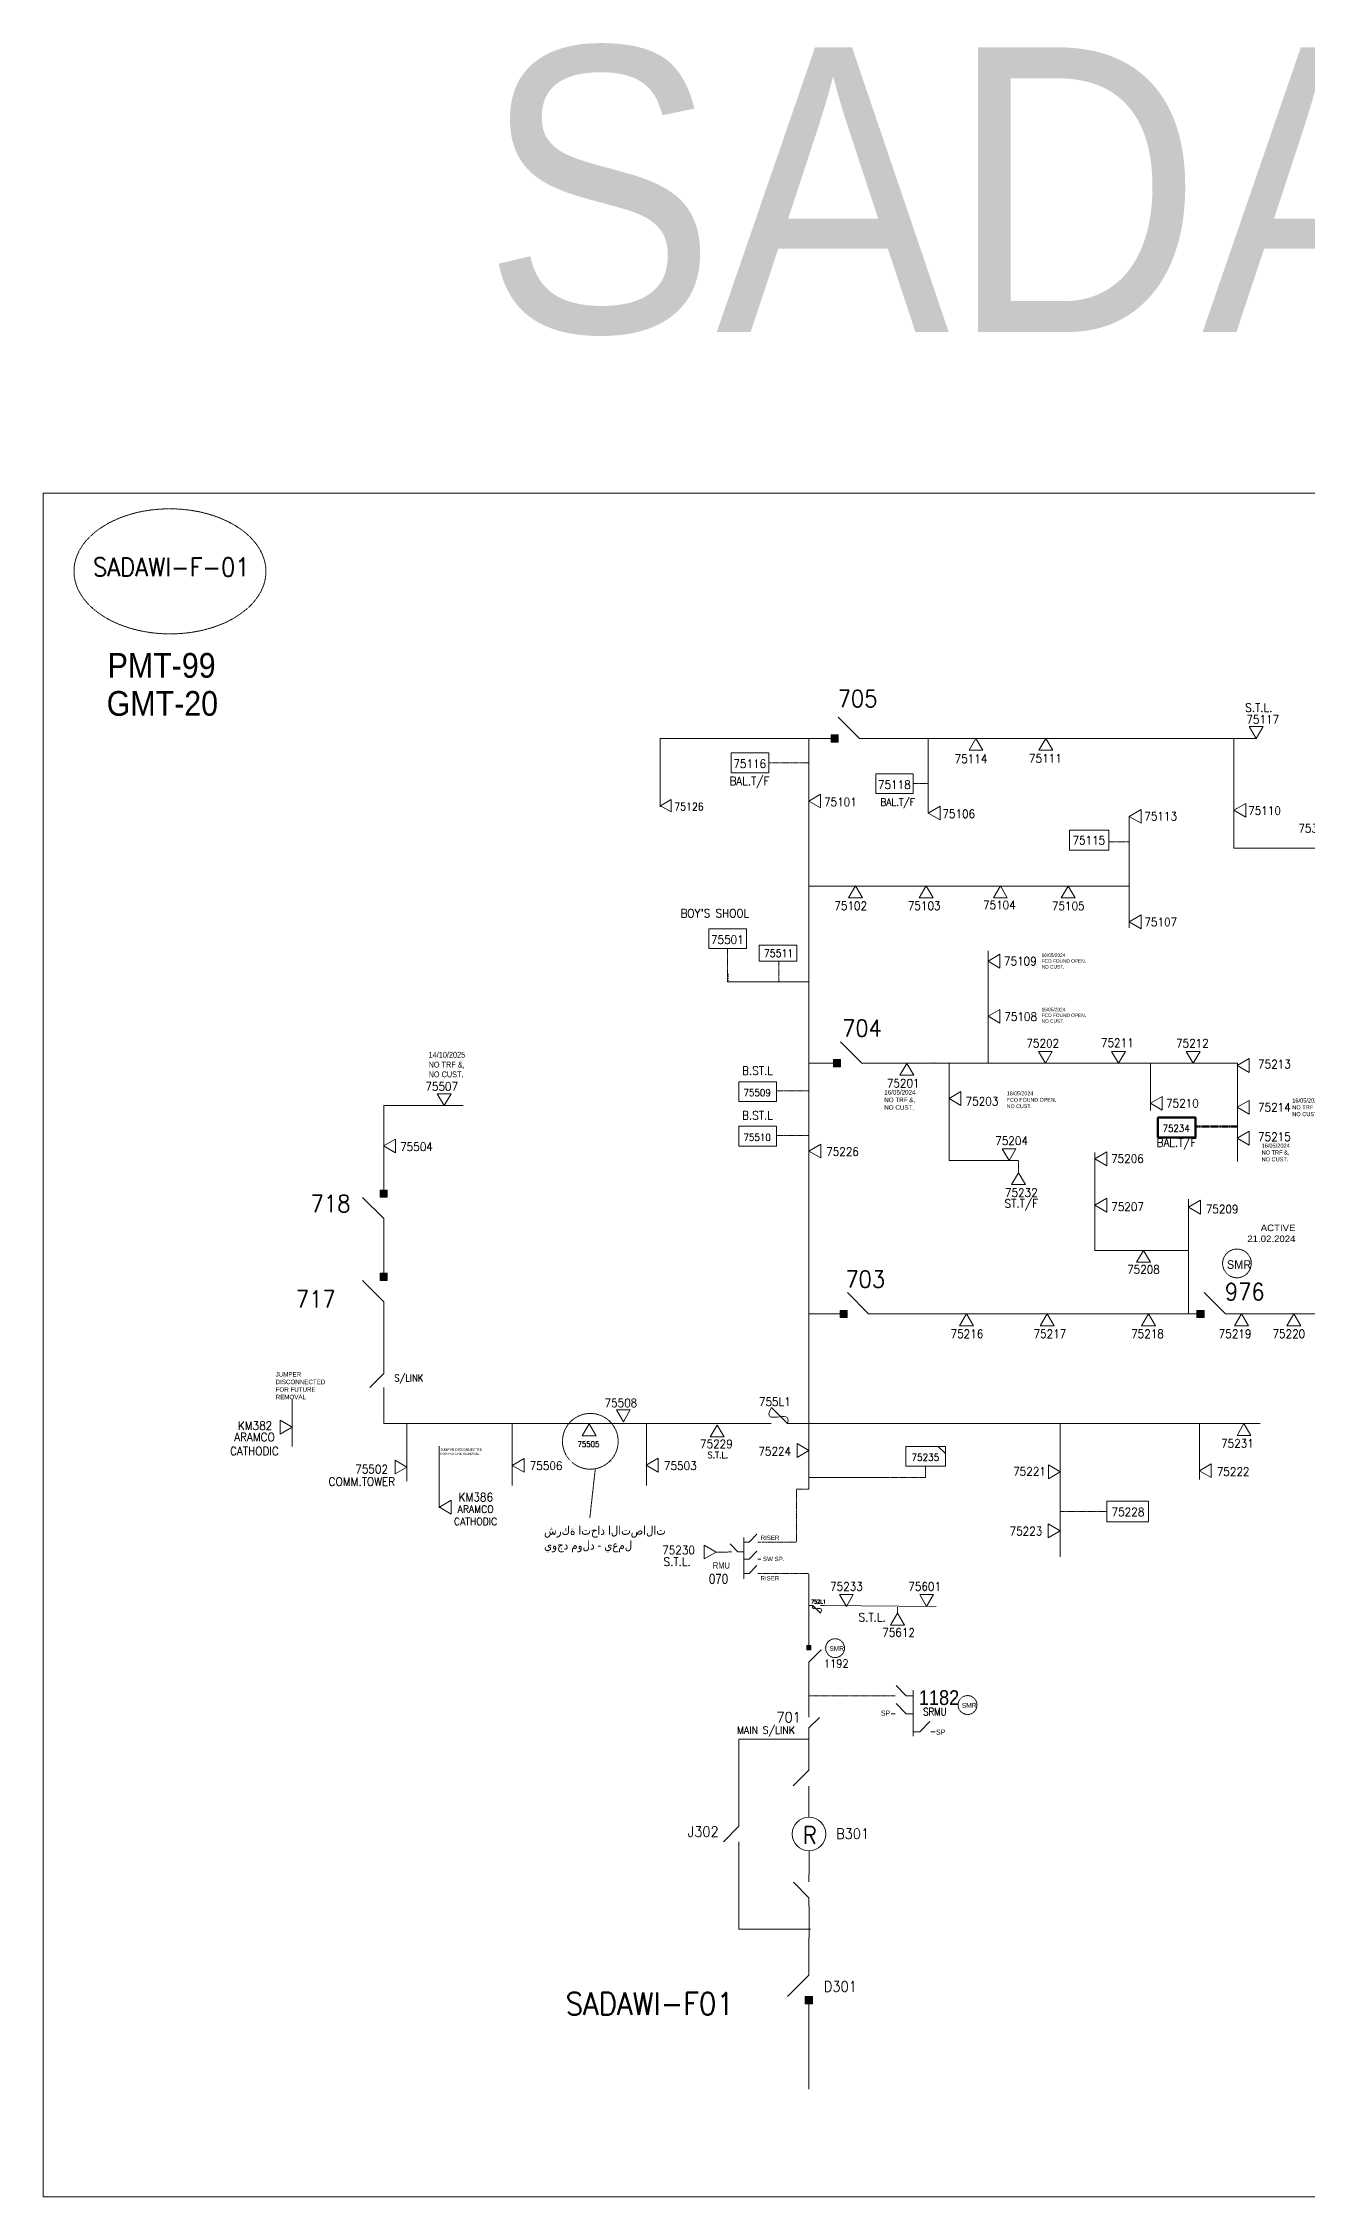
# Model space of a CAD drawing. Header units: metres. Extents: x 65984 to 144644, y -19036 to 23726.
# Drawn here: x 79820 to 80888, y 14799 to 16616 of the extents above; entities that cross this region are included whole.
import ezdxf
from ezdxf.enums import TextEntityAlignment as Align

# ---------------------------------------------------------------- set-up
doc = ezdxf.new("R2010")
doc.units = ezdxf.units.M
doc.header["$MEASUREMENT"] = 0
doc.linetypes.add('DGN Style 3', pattern=[0.013877, 0, -0.013877])
doc.linetypes.add('DGN Style 4', pattern=[1.6, 0.8, -0.4, 0, -0.4])
doc.layers.get('0').update_dxf_attribs({"color": 95, "lineweight": 40})
for name, color, linetype, lineweight in [('d_eos', 111, 'Continuous', 40), ('d_eos no', 121, 'Continuous', 40), ('d_switch', 95, 'Continuous', 40), ('d_tf no', 6, 'Continuous', 40), ('d_ug cable', 95, 'Continuous', 40), ('d_village name', 7, 'Continuous', 40), ('EXI TRANS 3PH', 7, 'Continuous', 0), ('FDR  2  03', 240, 'Continuous', 40), ('FDR  2  05', 154, 'Continuous', 40), ('FDR  2  17', 98, 'Continuous', 40), ('FDR  2  19', 172, 'Continuous', 40), ('FDR  3  01', 30, 'Continuous', 40), ('FDR  3  02', 251, 'Continuous', 40), ('FDR  4  02', 126, 'Continuous', 40), ('fedr no', 95, 'Continuous', 40), ('Level 37', 7, 'Continuous', 0), ('O H MAIN FEEDER', 4, 'Continuous', 100), ('RMU', 30, 'Continuous', 120), ('U G CABLE', 7, 'Continuous', 0)]:
    doc.layers.add(name, color=color, linetype=linetype, lineweight=lineweight)
doc.styles.add('NASKHF', font='naskhf.shx', dxfattribs={"height": 8})
doc.styles.get("Standard").update_dxf_attribs({"font": 'txt.shx'})
doc.styles.add('Style-Arial', font='arial.ttf')
doc.styles.add('Style-ENGINEERING', font='ENGINEERING.shx')
doc.styles.add('Style-msdefault', font='msdefault.shx')
doc.styles.add('Style-simplex', font='simplex.shx')
doc.styles.add('Style-STANDARD', font='STANDARD.shx')

# ---------------------------------------------------------------- blocks, each defined once
blk = doc.blocks.new('FUSE01')
at = {"color": 0, "linetype": 'ByBlock', "lineweight": -2}
blk.add_line((0, -17.15), (0, -22.55), dxfattribs=at)
at = {"color": 0, "linetype": 'ByBlock', "lineweight": -2, "flags": 128}
blk.add_lwpolyline([(0, 0.05), (0, -5.75), (-11.2, -16.95)], dxfattribs=at)
at = {"color": 0, "linetype": 'ByBlock', "lineweight": -2}
blk.add_open_spline([(-11.2, -16.95), (3.4, -25.35), (-11.6, -1.35), (0, -5.75)], degree=3, dxfattribs=at)
blk = doc.blocks.new('ABS2')
at = {"color": 0, "linetype": 'ByBlock', "lineweight": -2}
for q in [(-59.8, 87), (0, 0)]:
    blk.add_line((0, 27.2), q, dxfattribs=at)
at = {"color": 0, "linetype": 'ByBlock', "lineweight": -2, "flags": 128}
for points in [[(10, 87.2), (-10, 87.2), (-10, 107.2), (10, 107.2)], [(7.6, 99.3), (7.6, 99.3), (7.6, 99.3), (7.6, 99.3)]]:
    blk.add_lwpolyline(points, close=True, dxfattribs=at)
at = {"color": 0, "linetype": 'ByBlock', "lineweight": -2}
for points in [[(10, 87.2), (-10, 87.2), (10, 107.2), (-10, 107.2)], [(7.6, 99.3), (7.6, 99.3), (7.6, 99.3)]]:
    blk.add_solid(points, dxfattribs=at)
blk = doc.blocks.new('*U1058')
at = {"layer": 'FDR  2  05', "color": 94, "linetype": 'Continuous', "lineweight": 13}
blk.add_line((11.8, -11.2), (22.6, -11.2), dxfattribs=at)
at = {"layer": 'FDR  2  05', "color": 94, "linetype": 'Continuous', "lineweight": 13, "extrusion": (0, 0, -1), "flags": 128}
blk.add_lwpolyline([(22.6, -11.2), (11, -11.2), (-11.4, 11.2)], dxfattribs=at)
blk = doc.blocks.new('TRA1_814')
at = {"layer": 'EXI TRANS 3PH', "color": 1, "linetype": 'Continuous', "lineweight": 13, "flags": 128}
blk.add_lwpolyline([(10, -17), (0, 0), (-10, -17)], close=True, dxfattribs=at)
blk = doc.blocks.new('TRA1_813')
at = {"layer": 'EXI TRANS 3PH', "color": 1, "linetype": 'Continuous', "lineweight": 13, "xscale": 1.000046566207833, "yscale": 1.000046566207833, "zscale": 1.000046566207833, "rotation": 180}
blk.add_blockref('TRA1_814', (0, 0), dxfattribs=at)
blk = doc.blocks.new('TRA1_3')
at = {"layer": 'EXI TRANS 3PH', "color": 1, "linetype": 'Continuous', "lineweight": 0, "extrusion": (0, 0, -1), "flags": 128}
blk.add_lwpolyline([(-10, -17), (0, 0), (10, -17)], close=True, dxfattribs=at)
blk = doc.blocks.new('TRA1_2')
at = {"layer": 'EXI TRANS 3PH', "color": 1, "linetype": 'Continuous', "lineweight": 0, "xscale": 1.000046566207833, "yscale": 1.000046566207833, "zscale": 1.000046566207833, "rotation": 180}
blk.add_blockref('TRA1_3', (0, 0), dxfattribs=at)
blk = doc.blocks.new('*U1402')
at = {"layer": 'FDR  4  02', "linetype": 'Continuous', "lineweight": 13}
blk.add_circle((0, 1.1), 20, dxfattribs=at)
at = {"layer": 'FDR  4  02', "linetype": 'Continuous', "lineweight": 13, "style": 'Style-STANDARD'}
blk.add_text('R', height=20.7, dxfattribs=at).set_placement((1, -0.4), align=Align.MIDDLE_CENTER)
blk = doc.blocks.new('TF_2_3')
at = {"layer": 'd_village name', "color": 0, "linetype": 'Continuous', "lineweight": -2, "ltscale": 500}
blk.add_line((3150, 2475), (4950, 675), dxfattribs=at)
blk.add_3dface([(-5050, 2475), (4950, 2475), (4950, -2525), (-5050, -2525)], dxfattribs=at)

msp = doc.modelspace()

# ---------------------------------------------------------------- linework, layer by layer
at = {"layer": 'd_eos', "color": 7, "linetype": 'Continuous', "lineweight": 13, "ltscale": 0.619382}
for p, q in [((80416.1, 15351.3), (80422.7, 15358.1)), ((80401.3, 15343.2), (80398.6, 15343.2)), ((80406.7, 15343.3), (80400.1, 15350.1)), ((80411.3, 15343.3), (80406.7, 15343.3)), ((80411.6, 15320.6), (80411.6, 15355.4)), ((80411.6, 15351.3), (80416.1, 15351.3)), ((80416.1, 15337), (80422.7, 15343.8)), ((80423.4, 15351.3), (80426.1, 15351.3)), ((80411.6, 15337), (80416.1, 15337)), ((80411.6, 15325), (80416.1, 15325)), ((80416.1, 15325), (80422.7, 15331.8)), ((80423.4, 15337), (80426.1, 15337)), ((80423.4, 15325), (80426.1, 15325))]:
    msp.add_line(p, q, dxfattribs=at)
at = {"layer": 'd_eos', "color": 2, "linetype": 'Continuous', "lineweight": 13, "ltscale": 1.031848}
for p, q in [((80548.7, 15221.8), (80540.3, 15230.5)), ((80539.5, 15221.8), (80535.9, 15221.8)), ((80548.7, 15206.6), (80540.3, 15215.4)), ((80554.5, 15221.8), (80548.7, 15221.8)), ((80554.5, 15187.7), (80554.5, 15226.6)), ((80539.5, 15206.6), (80535.9, 15206.6)), ((80554.5, 15206.6), (80548.7, 15206.6)), ((80560.3, 15191.5), (80568.8, 15200.2)), ((80554.5, 15191.5), (80560.3, 15191.5))]:
    msp.add_line(p, q, dxfattribs=at)
at = {"layer": 'd_eos', "color": 7, "linetype": 'Continuous', "lineweight": 13, "ltscale": 1.031848}
msp.add_line((80569.6, 15191.5), (80573.1, 15191.5), dxfattribs=at)
at = {"layer": 'd_ug cable', "color": 2, "linetype": 'DGN Style 3', "lineweight": 13}
msp.add_line((80281.7, 15371.7), (80286.3, 15413.4), dxfattribs=at)
at = {"layer": 'd_ug cable', "color": 2, "linetype": 'DGN Style 3', "lineweight": 0}
for centre, radius in [((80827.9, 15586.6), 12.1), ((80488.7, 15262), 7.96), ((80600.5, 15214), 7.96)]:
    msp.add_circle(centre, radius, dxfattribs=at)
at = {"layer": 'd_ug cable', "color": 2, "linetype": 'DGN Style 3', "lineweight": 13}
msp.add_circle((80282.1, 15436.5), 23.5, dxfattribs=at)
at = {"layer": 'FDR  2  05', "color": 94, "linetype": 'Continuous', "lineweight": 13}
for p, q in [((80341.1, 16029.5), (80466.6, 16029.5)), ((80341.2, 16029.5), (80341.2, 15971.7)), ((80485.3, 16029.5), (80466.5, 16029.5)), ((80844.8, 16029.5), (80516.7, 16029.5)), ((80567.3, 16029.5), (80567.3, 15966.6)), ((80825.3, 15936.9), (80825.3, 16029.5)), ((80737, 15963.8), (80737, 15869.7)), ((81015.4, 15936.9), (80825.3, 15936.9)), ((80737, 15904.9), (80466.9, 15904.9)), ((80617.9, 15755.7), (80617.9, 15850.4)), ((80398, 15824.3), (80466.5, 15824.3)), ((80487.1, 15755.6), (80466.5, 15755.6)), ((80828.3, 15755.6), (80519.1, 15755.6)), ((80584.9, 15673.4), (80584.9, 15755.6)), ((80754.8, 15715.5), (80754.8, 15755.6)), ((80828.3, 15672.7), (80828.3, 15755.6)), ((80107.7, 15719.8), (80174.7, 15719.8)), ((80643.6, 15673.4), (80584.9, 15673.4)), ((80708, 15597.5), (80708, 15680.1)), ((80787.1, 15544), (80787.1, 15640.9)), ((80787.1, 15597.5), (80708, 15597.5)), ((80492.8, 15544), (80466.5, 15544)), ((80797.3, 15544), (80524.4, 15544)), ((81242.9, 15544), (80826.3, 15544)), ((80030.4, 15432), (80030.4, 15471.7)), ((80127.1, 15402.9), (80127.1, 15451.6)), ((80216.1, 15399.2), (80216.1, 15451.6)), ((80329.4, 15399.2), (80329.4, 15451.6)), ((80466.5, 15451.6), (80847.4, 15451.6)), ((80678.7, 15451.6), (80678.7, 15339)), ((80796.2, 15451.6), (80796.2, 15404.2)), ((80154.6, 15380.3), (80154.6, 15432.4)), ((80466.5, 15406.1), (80533.8, 15406.1)), ((80479.5, 15298), (80573.9, 15297.2))]:
    msp.add_line(p, q, dxfattribs=at)
msp.add_point((80572.3, 15755.7), dxfattribs=at)
at = {"layer": 'FDR  2  17', "color": 7, "linetype": 'Continuous', "lineweight": 13, "flags": 128}
for points in [[(80401.1, 16017.4), (80432.7, 16017.4), (80432.7, 16000.6), (80401.1, 16000.6)], [(80523, 15999.7), (80554.7, 15999.7), (80554.7, 15983), (80523, 15983)], [(80686.6, 15952), (80719.9, 15952), (80719.9, 15935.3), (80686.6, 15935.3)], [(80382.1, 15869), (80413.8, 15869), (80413.8, 15852.2), (80382.1, 15852.2)], [(80456.5, 15841.6), (80424.6, 15841.6), (80424.6, 15855.2), (80456.5, 15855.2)], [(80407.5, 15739.9), (80439.2, 15739.9), (80439.2, 15723.2), (80407.5, 15723.2)], [(80407.5, 15702.3), (80439.2, 15702.3), (80439.2, 15685.5), (80407.5, 15685.5)], [(80718.2, 15386), (80753.3, 15386), (80753.3, 15368.6), (80718.2, 15368.6)]]:
    msp.add_lwpolyline(points, close=True, dxfattribs=at)
at = {"layer": 'FDR  2  17', "color": 7, "linetype": 'Continuous', "lineweight": 53, "flags": 128}
msp.add_lwpolyline([(80761.2, 15709.7), (80792.8, 15709.7), (80792.8, 15692.9), (80761.2, 15692.9)], close=True, dxfattribs=at)
at = {"layer": 'FDR  2  19', "color": 1, "linetype": 'DGN Style 3', "lineweight": 13}
for p, q in [((80432.7, 16009), (80466.5, 16009)), ((80554.7, 15991.4), (80567.3, 15991.4)), ((80719.7, 15942.3), (80737.2, 15942.3)), ((80398, 15852.2), (80398, 15824.3)), ((80441.2, 15841.4), (80441.2, 15824.3)), ((80439.2, 15732.3), (80466.5, 15732.3)), ((80439.2, 15694.6), (80466.5, 15694.6)), ((80643.6, 15673.4), (80643.6, 15663.1)), ((80456, 15396.1), (80466.5, 15396.1)), ((80456, 15351.4), (80456, 15396.1)), ((80678.9, 15377.3), (80718.2, 15377.3)), ((80388.2, 15343.1), (80398.5, 15343.1)), ((80426.8, 15351.4), (80456, 15351.4)), ((80426.5, 15325), (80466.5, 15325)), ((80541.3, 15291.4), (80541.3, 15296.5))]:
    msp.add_line(p, q, dxfattribs=at)
at = {"layer": 'FDR  2  19', "color": 1, "linetype": 'DGN Style 3', "lineweight": 53}
msp.add_line((80792.8, 15702.1), (80828.2, 15702.1), dxfattribs=at)
at = {"layer": 'FDR  2  19', "color": 1, "linetype": 'DGN Style 3', "lineweight": 13, "flags": 128}
for points in [[(80533.1, 15406.1), (80565.1, 15406.1), (80565.1, 15415.6)], [(80466.5, 15221.8), (80536, 15221.8)]]:
    msp.add_lwpolyline(points, dxfattribs=at)
at = {"layer": 'fedr no', "color": 82, "linetype": 'DGN Style 3', "lineweight": 13, "true_color": 0x1dc70e}
msp.add_ellipse((79927.3, 16170.5), major_axis=(81, -0.2), ratio=0.651175, dxfattribs=at)
at = {"layer": 'O H MAIN FEEDER', "lineweight": 13, "ltscale": 0.717828}
for p, q in [((80466.5, 15623.1), (80466.5, 16029.5)), ((80107.7, 15648.4), (80107.7, 15719.8)), ((80466.5, 15396.1), (80466.5, 15628.8)), ((80107.7, 15578.3), (80107.7, 15616.2)), ((80107.7, 15498.8), (80107.7, 15546.1)), ((80107.7, 15451.6), (80259.1, 15451.6)), ((80259.1, 15451.6), (80274.6, 15451.6)), ((80274.6, 15451.6), (80428.3, 15451.6)), ((80453.8, 15451.6), (80466.5, 15451.6)), ((80466.5, 15178.1), (80466.5, 15190)), ((80466.5, 15165.8), (80466.5, 15178.1)), ((80466.5, 15139.3), (80466.5, 15119.3)), ((80466.7, 15071.1), (80466.7, 15091)), ((80466.7, 15044.6), (80466.7, 15017.9)), ((80466.5, 14994.2), (80466.5, 15017.9)), ((80466.5, 14962), (80466.5, 14889.9))]:
    msp.add_line(p, q, dxfattribs=at)
at = {"layer": 'O H MAIN FEEDER', "lineweight": 13, "ltscale": 0.646045}
msp.add_line((80107.7, 15451.6), (80107.7, 15478.3), dxfattribs=at)
at = {"layer": 'O H MAIN FEEDER', "color": 140, "lineweight": 13, "ltscale": 0.498271, "flags": 128}
msp.add_lwpolyline([(79820.2, 14799), (79820.2, 16236.4), (81689.4, 16236.4), (81689.4, 14799)], close=True, dxfattribs=at)
at = {"layer": 'O H MAIN FEEDER', "lineweight": 13, "ltscale": 0.646045, "flags": 128}
for points in [[(80466.6, 15324.5), (80466.6, 15264.2)], [(80466.6, 15247.2), (80466.5, 15207.9)]]:
    msp.add_lwpolyline(points, dxfattribs=at)
at = {"layer": 'O H MAIN FEEDER', "lineweight": 13, "ltscale": 0.717828, "flags": 128}
for points in [[(80466.5, 15185.2), (80407.6, 15185.2)], [(80407.6, 15185.2), (80407.6, 15118.6)], [(80407.6, 15092.1), (80407.6, 15025)], [(80467.9, 15025), (80407.6, 15025)]]:
    msp.add_lwpolyline(points, dxfattribs=at)
at = {"layer": 'U G CABLE', "color": 1, "linetype": 'DGN Style 4', "lineweight": 13}
msp.add_line((80398.4, 15830.8), (80398.4, 15824.3), dxfattribs=at)

# ---------------------------------------------------------------- block references
at = {"color": 5, "linetype": 'DGN Style 3', "lineweight": 13, "ltscale": 0.984516, "xscale": 0.003326960098425533, "yscale": 0.003326960098425533, "zscale": 0.005180345405331727, "rotation": 359.9999999999999}
msp.add_blockref('TF_2_3', (80565.3, 15424), dxfattribs=at)
at = {"layer": 'EXI TRANS 3PH', "color": 1, "linetype": 'Continuous', "lineweight": 13}
for p, xscale, yscale, zscale, rotation in [((80607.6, 16029.5), 0.5858162595875431, 0.5870959823842172, 0.5858162595875431, 179.9998128257428), ((80666.5, 16029.5), 0.5858162595875431, 0.5870959823842172, 0.5858162595875431, 179.9998128257428), ((80341.4, 15972.8), 0.5272346336287878, 0.5283863841457968, 0.5272346336287878, 269.9998128257428), ((80466.5, 15976.7), 0.585816259587542, 0.5870959823842185, 0.585816259587542, 269.9998128257428), ((80825.3, 15968.9), 0.585816259587542, 0.5870959823842185, 0.585816259587542, 269.9998128257428), ((80567.3, 15966.6), 0.585816259587542, 0.5870959823842185, 0.585816259587542, 269.9998128257428), ((80737, 15963.8), 0.585816259587542, 0.5870959823842185, 0.585816259587542, 269.9998128257428), ((80506, 15905.1), 0.5858162595875431, 0.5870959823842172, 0.5858162595875431, 179.9998128257428), ((80565.6, 15905.1), 0.5858162595875431, 0.5870959823842172, 0.5858162595875431, 179.9998128257428), ((80628.2, 15905.1), 0.5858162595875431, 0.5870959823842172, 0.5858162595875431, 179.9998128257428), ((80685.4, 15905), 0.5858162595875431, 0.5870959823842172, 0.5858162595875431, 179.9998128257428), ((80737, 15874.8), 0.585816259587542, 0.5870959823842185, 0.585816259587542, 269.9998128257428), ((80617.9, 15841.7), 0.585816259587542, 0.5870959823842185, 0.585816259587542, 269.9998128257428), ((80617.9, 15795.1), 0.585816259587542, 0.5870959823842185, 0.585816259587542, 269.9998128257428), ((80549.2, 15755.4), 0.5858162595875431, 0.5870959823842172, 0.5858162595875431, 179.9998128257428), ((80584.9, 15725.8), 0.585816259587542, 0.5870959823842185, 0.585816259587542, 269.9998128257428), ((80754.8, 15721.7), 0.585816259587542, 0.5870959823842185, 0.585816259587542, 269.9998128257428), ((80107.6, 15685.7), 0.585816259587542, 0.5870959823842185, 0.585816259587542, 269.9998128257428), ((80466.6, 15681.4), 0.585816259587542, 0.5870959823842185, 0.585816259587542, 269.9998128257428), ((80708, 15674.9), 0.585816259587542, 0.5870959823842185, 0.585816259587542, 269.9998128257428), ((80643.6, 15663.1), 0.5858162595875431, 0.5870959823842172, 0.5858162595875431, 179.9998128257428), ((80708, 15635.8), 0.585816259587542, 0.5870959823842185, 0.585816259587542, 269.9998128257428), ((80787.1, 15634), 0.585816259587542, 0.5870959823842185, 0.585816259587542, 269.9998128257428), ((80749, 15597.6), 0.5858162595875431, 0.5870959823842172, 0.5858162595875431, 179.9998128257428), ((80599.7, 15544), 0.5858162595875431, 0.5870959823842172, 0.5858162595875431, 179.9998128257428), ((80667.8, 15544), 0.5858162595875431, 0.5870959823842172, 0.5858162595875431, 179.9998128257428), ((80753.3, 15544), 0.5858162595875431, 0.5870959823842172, 0.5858162595875431, 179.9998128257428), ((80831.7, 15544), 0.5858162595875431, 0.5870959823842172, 0.5858162595875431, 179.9998128257428), ((80875.9, 15544), 0.5858162595875431, 0.5870959823842172, 0.5858162595875431, 179.9998128257428), ((80281.1, 15451.2), 0.5858162595875431, 0.5870959823842172, 0.5858162595875431, 179.9998128257428), ((80389.1, 15450.2), 0.5858162595875431, 0.5870959823842172, 0.5858162595875431, 179.9998128257428), ((80833.8, 15451.5), 0.5858162595875431, 0.5870959823842172, 0.5858162595875431, 179.9998128257428), ((80216.2, 15416.2), 0.585816259587542, 0.5870959823842185, 0.585816259587542, 269.9998128257428), ((80329.3, 15416.3), 0.585816259587542, 0.5870959823842185, 0.585816259587542, 269.9998128257428), ((80796.2, 15411.7), 0.585816259587542, 0.5870959823842185, 0.585816259587542, 269.9998128257428), ((80154.7, 15381), 0.585816259587542, 0.5870959823842185, 0.585816259587542, 269.9998128257428)]:
    msp.add_blockref('TRA1_813', p, dxfattribs=dict(at, xscale=xscale, yscale=yscale, zscale=zscale, rotation=rotation))
at = {"layer": 'EXI TRANS 3PH', "color": 1, "linetype": 'Continuous', "lineweight": 13, "extrusion": (0, 0, -1)}
for p, xscale, yscale, zscale, rotation in [((-80844.1, 16029.5), 0.5858162595875431, 0.5870959823842173, 0.5858162595875431, 0.0001871742573096567), ((-80666.2, 15755.5), 0.5858162595875431, 0.5870959823842173, 0.5858162595875431, 0.0001871742573096567), ((-80727.9, 15755.5), 0.5858162595875431, 0.5870959823842173, 0.5858162595875431, 0.0001871742573096567), ((-80791, 15755.5), 0.5858162595875431, 0.5870959823842173, 0.5858162595875431, 0.0001871742573096567), ((-80158.7, 15719.8), 0.5858162595875431, 0.5870959823842173, 0.5858162595875431, 0.0001871742573096567), ((-80635.5, 15673.3), 0.5858162595875431, 0.5870959823842173, 0.5858162595875431, 0.0001871742573096567), ((-80030.4, 15448.5), 0.585816259587542, 0.5870959823842187, 0.585816259587542, 270.0003326732914), ((-80310, 15453), 0.5858162595875431, 0.5870959823842173, 0.5858162595875431, 8.673876716287154e-05), ((-80466.6, 15428.7), 0.585816259587542, 0.5870959823842185, 0.585816259587542, 269.9998128257428), ((-80127.3, 15414.8), 0.585816259587542, 0.5870959823842187, 0.585816259587542, 270.0003326732914), ((-80678.8, 15410.7), 0.585816259587542, 0.5870959823842185, 0.585816259587542, 269.9998128257428), ((-80678.6, 15361), 0.585816259587542, 0.5870959823842185, 0.585816259587542, 269.9998128257428), ((-80388.2, 15343.1), 0.585816259587542, 0.5870959823842185, 0.585816259587542, 270.0001871742573), ((-80498.2, 15297.2), 0.5858162595875431, 0.5870959823842173, 0.5858162595875431, 0.0001871742573096567), ((-80566, 15297.2), 0.5858162595875431, 0.5870959823842173, 0.5858162595875431, 0.0001871742573096567), ((-80541.3, 15291.4), 0.5858162595875427, 0.5870959823842181, 0.5858162595875427, 180.0001871742573)]:
    msp.add_blockref('TRA1_813', p, dxfattribs=dict(at, xscale=xscale, yscale=yscale, zscale=zscale, rotation=rotation))
at = {"layer": 'EXI TRANS 3PH', "color": 1, "linetype": 'Continuous', "lineweight": 0, "xscale": 0.585816259587542, "yscale": 0.5870959823842185, "zscale": 0.585816259587542, "rotation": 269.9998128257428}
for p in [(80828.2, 15753.6), (80828.2, 15718.3), (80828.2, 15692.3)]:
    msp.add_blockref('TRA1_2', p, dxfattribs=at)
at = {"layer": 'FDR  2  03', "color": 121, "linetype": 'Continuous', "lineweight": 13, "zscale": 0.5155419992421447}
for p, xscale, yscale, rotation in [((80517.5, 16029.5), 0.3002525418009778, -0.3002525418009793, 269.9998128257428), ((80519.5, 15755.6), 0.3002525418009778, -0.3002525418009793, 269.9998128257428), ((80107.7, 15616.2), 0.3002525418009779, 0.3002525418009779, 0.0001871742572351417), ((80107.7, 15546.1), 0.3002525418009779, 0.3002525418009779, 0.0001871742572351417), ((80525.2, 15544), 0.3002525418009778, -0.3002525418009793, 269.9998128257428), ((80466.5, 14994.2), 0.3002525418009779, -0.300252541800979, 359.9998128257428)]:
    msp.add_blockref('ABS2', p, dxfattribs=dict(at, xscale=xscale, yscale=yscale, rotation=rotation))
at = {"layer": 'FDR  2  03', "color": 2, "linetype": 'Continuous', "lineweight": 13, "zscale": 0.5155419992421447}
for p, xscale, yscale, rotation in [((80826.3, 15544), 0.3002525418009778, -0.3002525418009793, 269.9998128257428), ((80466.6, 15245.4), 0.1752952843725799, -0.1752952843725805, 179.9998128257427)]:
    msp.add_blockref('ABS2', p, dxfattribs=dict(at, xscale=xscale, yscale=yscale, rotation=rotation))
at = {"layer": 'FDR  2  05', "color": 94, "linetype": 'Continuous', "lineweight": 13, "extrusion": (0, 0, -1)}
for p, xscale, yscale, zscale, rotation in [((-80101.8, 15488), 0.5274548987945245, 0.5274548987945245, 0.5274548987945245, 270), ((-80471, 15199), 0.3963548747489236, 0.3963548747489236, 0.3963548747489236, 90.00000000000004), ((-80460, 15152.5), 0.5860609986605827, 0.5860609986605827, 0.5860609986605827, 270), ((-80401, 15105.4), 0.5860609986605827, 0.5860609986605827, 0.5860609986605827, 270)]:
    msp.add_blockref('*U1058', p, dxfattribs=dict(at, xscale=xscale, yscale=yscale, zscale=zscale, rotation=rotation))
at = {"layer": 'FDR  2  05', "color": 7, "linetype": 'Continuous', "lineweight": 13}
for p, xscale, yscale, zscale, rotation in [((80455.3, 15451.6), 1.198423867927705, 1.198423867927705, 2.057727248885338, 269.9952351242421), ((80466.6, 15298), 0.5732465824506183, 0.5732465824506183, 1.851954523996804, 89.99523512424207)]:
    msp.add_blockref('FUSE01', p, dxfattribs=dict(at, xscale=xscale, yscale=yscale, zscale=zscale, rotation=rotation))
at = {"layer": 'FDR  2  05', "color": 94, "linetype": 'Continuous', "lineweight": 13, "xscale": 0.5860609986605827, "yscale": 0.5860609986605827, "zscale": 0.5860609986605827, "rotation": 90.00000000000004}
msp.add_blockref('*U1058', (80460.1, 15057.8), dxfattribs=at)
at = {"layer": 'FDR  4  02', "linetype": 'Continuous', "lineweight": 13, "xscale": 0.7072155414442951, "yscale": 0.7072155414442951, "zscale": 0.7072155414442951}
msp.add_blockref('*U1402', (80466.7, 15104.4), dxfattribs=at)

# ---------------------------------------------------------------- texts
at = {"color": 4, "insert": (80877.3, 15604.5), "char_height": 5.552, "attachment_point": 9}
msp.add_mtext('\\FENGINEERING;\\H1x;\\W1.09375;ACTIVE\\P21.02.2024', dxfattribs=at)
at = {"layer": 'd_eos no', "color": 7, "linetype": 'Continuous', "lineweight": 13, "style": 'Style-Arial', "width": 0.88}
for s, height, p in [('SADAWI', 240.15, (80191.4, 16612.6)), ('PMT-99', 20.85, (79874.7, 16101.6)), ('GMT-20', 20.85, (79873.9, 16069.5))]:
    msp.add_text(s, height=height, dxfattribs=at).set_placement(p, align=Align.TOP_LEFT)
at = {"layer": 'd_eos no', "color": 7, "linetype": 'Continuous', "lineweight": 13, "ltscale": 0.729, "style": 'Style-msdefault'}
for s, height, width, p in [('070', 8.73, 0.833333, (80382.2, 15324.8)), ('RMU', 5.34, 0.818182, (80385.5, 15334.5))]:
    msp.add_text(s, height=height, dxfattribs=dict(at, width=width)).set_placement(p, align=Align.TOP_LEFT)
at = {"layer": 'd_eos no', "color": 2, "linetype": 'Continuous', "lineweight": 13, "style": 'Style-Arial', "width": 0.88}
msp.add_text('1182', height=12.46, dxfattribs=at).set_placement((80559.4, 15226.5), align=Align.TOP_LEFT)
at = {"layer": 'd_eos no', "color": 2, "linetype": 'Continuous', "lineweight": 13, "ltscale": 0.9, "insert": (80243.1, 15365.1), "char_height": 7.46, "attachment_point": 1, "style": 'NASKHF'}
msp.add_mtext('\\fArial|b0|i0|c178178|p39;\\H1x;\\W0.88;شركة اتحاد الاتصالات\\Pيوجد مولد - يعمل', dxfattribs=at)
at = {"layer": 'd_switch', "color": 7, "linetype": 'Continuous', "lineweight": 13, "ltscale": 0.729, "style": 'Style-ENGINEERING', "width": 0.921053}
for s, p in [('RISER', (80441.7, 15357)), ('SW SP.', (80446, 15339.1)), ('RISER', (80441.6, 15322.8))]:
    msp.add_text(s, height=3.69, rotation=359.9925, dxfattribs=at).set_placement(p, align=Align.TOP_RIGHT)
at = {"layer": 'd_switch', "color": 7, "linetype": 'Continuous', "lineweight": 13, "style": 'Style-ENGINEERING', "width": 0.857143}
msp.add_text('SP', height=4.27, dxfattribs=at).set_placement((80527.4, 15209.3), align=Align.TOP_LEFT)
msp.add_text('SP', height=4.27, dxfattribs=at).set_placement((80581.7, 15193.3), align=Align.TOP_RIGHT)
at = {"layer": 'd_switch', "color": 2, "linetype": 'Continuous', "lineweight": 13, "attachment_point": 1, "style": 'NASKHF'}
for s, insert, char_height in [('\\Fmsdefault;\\H1x;\\W0.9;16/05/2024\\PFCO FOUND OPEN,\\PNO CUST.', (80663, 15848.1), 2.925), ('\\Fmsdefault;\\H1x;\\W0.9;16/05/2024\\PFCO FOUND OPEN,\\PNO CUST.', (80663, 15802.3), 2.925), ('\\Fmsdefault;\\H1x;\\W0.9;14/10/2025\\PNO TRF &,\\PNO CUST.', (80145.6, 15765.1), 4.963), ('\\Fmsdefault;\\H1x;\\W0.9;16/05/2024\\PNO TRF &,\\PNO CUST.', (80530.2, 15732.9), 3.84), ('\\Fmsdefault;\\H1x;\\W0.9;16/05/2024\\PFCO FOUND OPEN,\\PNO CUST.', (80633.6, 15731.7), 3.25), ('\\Fmsdefault;\\H1x;\\W0.9;16/05/2024\\PNO TRF &,\\PNO CUST.', (80874.6, 15725.8), 3.456), ('\\Fmsdefault;\\H1x;\\W0.9;16/05/2024\\PNO TRF &,\\PNO CUST.', (80848.7, 15687.7), 3.456)]:
    msp.add_mtext(s, dxfattribs=dict(at, insert=insert, char_height=char_height))
at = {"layer": 'd_switch', "color": 7, "linetype": 'Continuous', "lineweight": 13, "ltscale": 1.970983, "insert": (80016.5, 15494.9), "char_height": 3.826, "attachment_point": 1, "style": 'NASKHF'}
msp.add_mtext('\\FENGINEERING;\\H1x;\\W0.857143;JUMPER \\PDISCONNECTED\\PFOR FUTURE \\PREMOVAL', dxfattribs=at)
at = {"layer": 'd_switch', "color": 7, "linetype": 'Continuous', "lineweight": 13, "insert": (80155.6, 15430.5), "char_height": 2.067, "attachment_point": 1, "style": 'NASKHF'}
msp.add_mtext('\\FENGINEERING;\\H1x;\\W0.857143;JUMPER DISCONNECTED\\PFOR FUTURE REMOVAL', dxfattribs=at)
at = {"layer": 'd_tf no', "color": 1, "linetype": 'Continuous', "lineweight": 13, "style": 'Style-msdefault', "width": 0.945946}
for height, p in [(7.31, (80819.4, 15589.3)), (4.05, (80483.9, 15263.7)), (4.05, (80595.7, 15215.7))]:
    msp.add_text('SMR', height=height, dxfattribs=at).set_placement(p, align=Align.TOP_LEFT)
at = {"layer": 'FDR  3  01', "color": 121, "linetype": 'Continuous', "lineweight": 13, "style": 'Style-STANDARD'}
for s, p in [('705', (80507.7, 16063.1)), ('704', (80511.4, 15785.1)), ('718', (80062.8, 15637.1)), ('703', (80514.2, 15573.3)), ('717', (80050.4, 15556.5))]:
    msp.add_text(s, height=14.29, rotation=359.9998, dxfattribs=at).set_placement(p, align=Align.MIDDLE_CENTER)
at = {"layer": 'FDR  3  01', "color": 2, "linetype": 'Continuous', "lineweight": 13, "style": 'Style-STANDARD'}
msp.add_text('976', height=14.29, rotation=359.9998, dxfattribs=at).set_placement((80834.5, 15562.7), align=Align.MIDDLE_CENTER)
at = {"layer": 'FDR  3  02', "color": 94, "linetype": 'Continuous', "lineweight": 13, "attachment_point": 5, "rotation": 359.9998, "style": 'Style-STANDARD'}
for s, insert, char_height in [('S/LINK\\P', (80128.9, 15489), 5.71), ('MAIN S/LINK\\P', (80430.3, 15191.8), 6.343), ('701\\P', (80449.5, 15203.7), 8.79), ('J302\\P', (80377.4, 15107.2), 8.79), ('B301\\P', (80503.5, 15105.4), 8.79), ('D301\\P', (80493.2, 14976.5), 8.79)]:
    msp.add_mtext(s, dxfattribs=dict(at, insert=insert, char_height=char_height))
at = {"layer": 'FDR  3  02', "color": 7, "linetype": 'Continuous', "lineweight": 13, "insert": (80474.7, 15301.2), "char_height": 3.29, "attachment_point": 5, "rotation": 359.9998, "style": 'Style-STANDARD'}
msp.add_mtext('752L1', dxfattribs=at)
at = {"layer": 'FDR  3  02', "color": 2, "linetype": 'Continuous', "lineweight": 13, "insert": (80489.7, 15249), "char_height": 6.66, "attachment_point": 5, "rotation": 359.9998, "style": 'Style-STANDARD'}
msp.add_mtext('1192', dxfattribs=at)
at = {"layer": 'FDR  4  02', "color": 6, "linetype": 'Continuous', "lineweight": 13, "insert": (80332.3, 14962), "char_height": 18.84, "attachment_point": 5, "rotation": 359.9998, "style": 'Style-STANDARD'}
msp.add_mtext('SADAWI-F01', dxfattribs=at)
at = {"layer": 'fedr no', "color": 6, "linetype": 'Continuous', "lineweight": 13, "insert": (79928.4, 16174.1), "char_height": 15.474, "attachment_point": 5, "style": 'Style-STANDARD'}
msp.add_mtext('SADAWI-F-01', dxfattribs=at)
at = {"layer": 'Level 37', "color": 2, "linetype": 'Continuous', "lineweight": 13, "style": 'Style-simplex', "width": 0.854701}
msp.add_text('SRMU', height=6.22, dxfattribs=at).set_placement((80572.9, 15208.4), align=Align.MIDDLE_CENTER)
at = {"layer": 'RMU', "color": 6, "linetype": 'Continuous', "lineweight": 13, "style": 'Style-STANDARD'}
for s, insert, char_height, attachment_point, rotation in [('\\H1.50609x;S.T.L.', (80834.9, 16052), 4.697, 7, 359.9998), ('\\H1.50609x;75117', (80835.9, 16042), 4.697, 7, 359.9998), ('\\H1.04778x;75116', (80416.7, 16008.2), 6.751, 5, 359.9998), ('\\pt157.318;\\H1.04778x;75114', (80603.4, 16012.3), 6.751, 5, 359.9998), ('\\H1.04778x;75111^J', (80666.2, 16012.7), 6.751, 5, 359.9998), ('\\H1.04778x;BAL.T/F', (80416.4, 15992.4), 6.751, 5, 359.9998), ('75118', (80538.7, 15990.5), 7.07, 5, 359.9998), ('\\H1.04778x;75126', (80365.4, 15972), 6.076, 5, 359.9998), ('\\H1.04778x;75101^J', (80493.2, 15975.9), 6.751, 5, 359.9998), ('\\H1.04778x;BAL.T/F', (80541.4, 15974.8), 5.804, 5, 359.9998), ('\\H1.04778x;75106^J', (80593.1, 15965.9), 6.751, 5, 359.9998), ('\\H1.04778x;75113^J', (80763.5, 15963.9), 6.751, 5, 359.9998), ('\\H1.04778x;75110^J', (80851.2, 15968.6), 6.751, 5, 359.9998), ('\\H1.04778x;75306', (80893.6, 15953.7), 6.751, 5, 359.9998), ('\\H1.04778x;75115', (80702.9, 15943.6), 6.751, 5, 359.9998), ("\\H1.04778x;BOY'S SHOOL", (80387.2, 15882), 6.751, 5, 359.9998), ('\\H1.04778x;75102^J', (80501.9, 15888.3), 6.751, 5, 359.9998), ('\\H1.04778x;75103^J', (80563.9, 15888.3), 6.751, 5, 359.9998), ('\\H1.04778x;75104^J', (80627.4, 15889), 6.751, 5, 359.9998), ('\\H1.04778x;75105^J', (80685.5, 15888.2), 6.751, 5, 359.9998), ('\\H1.04778x;75107^J', (80763.6, 15874.6), 6.751, 5, 359.9998), ('\\H1.04778x;75501^J', (80397.8, 15859.8), 6.751, 5, 359.9998), ('75511^J', (80441, 15848.3), 6.37, 5, 359.9998), ('\\H1.04778x;75109^J', (80645.1, 15841.6), 6.751, 5, 359.9998), ('\\H1.04778x;75108^J', (80645.4, 15794.8), 6.751, 5, 359.9998), ('\\H1.04778x;75202^J', (80664, 15772.3), 6.751, 5, 359.9998), ('\\H1.04778x;75211^J', (80726.9, 15772.7), 6.751, 5, 359.9998), ('\\H1.04778x;75212^J', (80790.3, 15772.3), 6.751, 5, 359.9998), ('\\H1.04778x;75507', (80156.7, 15735.9), 6.751, 5, 359.9998), ('\\H1.04778x;75201^J', (80546.2, 15738.6), 6.751, 5, 359.9998), ('\\H1.112x;75509', (80422.9, 15730.7), 5.307, 5, 359.9998), ('\\H1.04778x;75203^J', (80612.7, 15723.4), 6.751, 5, 359.9998), ('\\H1.04778x;75210^J', (80781.9, 15721.7), 6.751, 5, 359.9998), ('\\H1.04778x;75504^J', (80135.4, 15685), 6.751, 5, 359.9998), ('75510', (80422.9, 15693.1), 5.9, 5, 359.9998), ('\\H1.04778x;75226', (80495, 15680.9), 6.751, 5, 359.9998), ('\\H1.04778x;75204^J', (80637.7, 15690.1), 6.751, 5, 359.9998), ('\\H1.04778x;75206^J', (80735.5, 15675), 6.751, 5, 359.9998), ('\\H1.04778x;75232', (80645.9, 15646.3), 6.751, 5, 359.9998), ('\\H1.04778x;ST.T/F', (80645.9, 15636), 6.751, 5, 359.9998), ('\\H1.04778x;75207^J', (80735.6, 15634.4), 6.751, 5, 359.9998), ('\\H1.04778x;75209^J', (80815.4, 15632.4), 6.751, 5, 359.9998), ('\\H1.04778x;75208^J', (80749, 15581.5), 6.751, 5, 359.9998), ('\\H1.04778x;75216^J', (80600, 15527.2), 6.751, 5, 359.9998), ('\\H1.04778x;75217^J', (80670, 15527.2), 6.751, 5, 359.9998), ('\\H1.04778x;75218^J', (80752.4, 15527.2), 6.751, 5, 359.9998), ('\\H1.04778x;75219^J', (80826.3, 15527.2), 6.751, 5, 359.9998), ('\\H1.04778x;75220^J', (80871.7, 15527.2), 6.751, 5, 359.9998), ('75508', (80307.9, 15468.9), 7.07, 5, 359.9999), ('\\H1.04778x;KM382', (79999.1, 15449.7), 6.751, 5, 359.9997), ('\\H1.62725x;ARAMCO\\PCATHODIC', (79998.6, 15434.2), 4.347, 5, 359.9997), ('75505', (80280.5, 15434.1), 4.73, 5, 359.9998), ('75229', (80388.5, 15434.3), 7.07, 5, 359.9998), ('75224^J', (80437.8, 15428.1), 7.07, 5, 359.9998), ('\\H1.04778x;75231', (80828.3, 15434.7), 6.751, 5, 359.9998), ('\\H1.04778x;75502^J', (80097.5, 15413), 6.751, 5, 359.9997), ('75506', (80244.8, 15415.9), 7.07, 5, 359.9998), ('75503', (80358.1, 15415.9), 7.07, 5, 359.9998), ('\\H1.04778x;S.T.L.', (80389.8, 15424.9), 5.087, 5, 359.9998), ('75235^J', (80564.9, 15422.9), 5.97, 5, 359.9998), ('\\H1.04778x;75221^J', (80652.8, 15411.1), 6.751, 5, 0.0002), ('\\H1.04778x;75222^J', (80824.7, 15410.9), 6.751, 5, 359.9998), ('\\H1.45906x;COMM.TOWER', (80089.3, 15402.5), 4.848, 5, 359.9997), ('\\H1.04778x;KM386', (80185.5, 15389.4), 6.751, 5, 359.9998), ('\\H1.58595x;ARAMCO\\PCATHODIC', (80185.3, 15374.1), 3.949, 5, 359.9998), ('\\H1.04778x;75228', (80735.9, 15376.9), 6.751, 5, 359.9998), ('\\H1.04778x;75223^J', (80649.8, 15360.7), 6.751, 5, 359.9998), ('\\H1.04778x;75230', (80356.6, 15344.7), 6.751, 5, 359.9998), ('\\H1.04778x;S.T.L.', (80355.4, 15334.9), 6.751, 5, 359.9998), ('75233', (80498.3, 15314), 7.07, 5, 359.9998), ('\\H1.04778x;75601^J', (80564.3, 15314), 6.751, 5, 359.9998), ('\\H1.04778x;S.T.L.', (80520, 15288.1), 6.751, 5, 359.9998), ('\\H1.04778x;75612', (80542.3, 15275.2), 6.751, 5, 359.9998)]:
    msp.add_mtext(s, dxfattribs=dict(at, insert=insert, char_height=char_height, attachment_point=attachment_point, rotation=rotation))
at = {"layer": 'RMU', "color": 6, "linetype": 'Continuous', "lineweight": 53, "attachment_point": 5, "rotation": 359.9998, "style": 'Style-STANDARD'}
for s, insert, char_height in [('75213', (80859.5, 15754.7), 7.07), ('75214', (80859.5, 15718.3), 7.07), ('75234', (80776.6, 15700.5), 5.9), ('BAL.T/F', (80776.9, 15687.4), 7.07), ('\\H1.04778x;75215^J', (80859.5, 15693.4), 6.751)]:
    msp.add_mtext(s, dxfattribs=dict(at, insert=insert, char_height=char_height))
at = {"layer": 'RMU', "color": 7, "linetype": 'Continuous', "lineweight": 13, "attachment_point": 5, "rotation": 359.9998, "style": 'Style-STANDARD'}
for s, insert, char_height in [('\\H1.04778x;B.ST.L', (80423.2, 15749.2), 6.751), ('\\H1.04778x;B.ST.L', (80423.2, 15711.5), 6.751), ('755L1', (80437.8, 15469.9), 7.07)]:
    msp.add_mtext(s, dxfattribs=dict(at, insert=insert, char_height=char_height))

doc.saveas('drawing.dxf')
